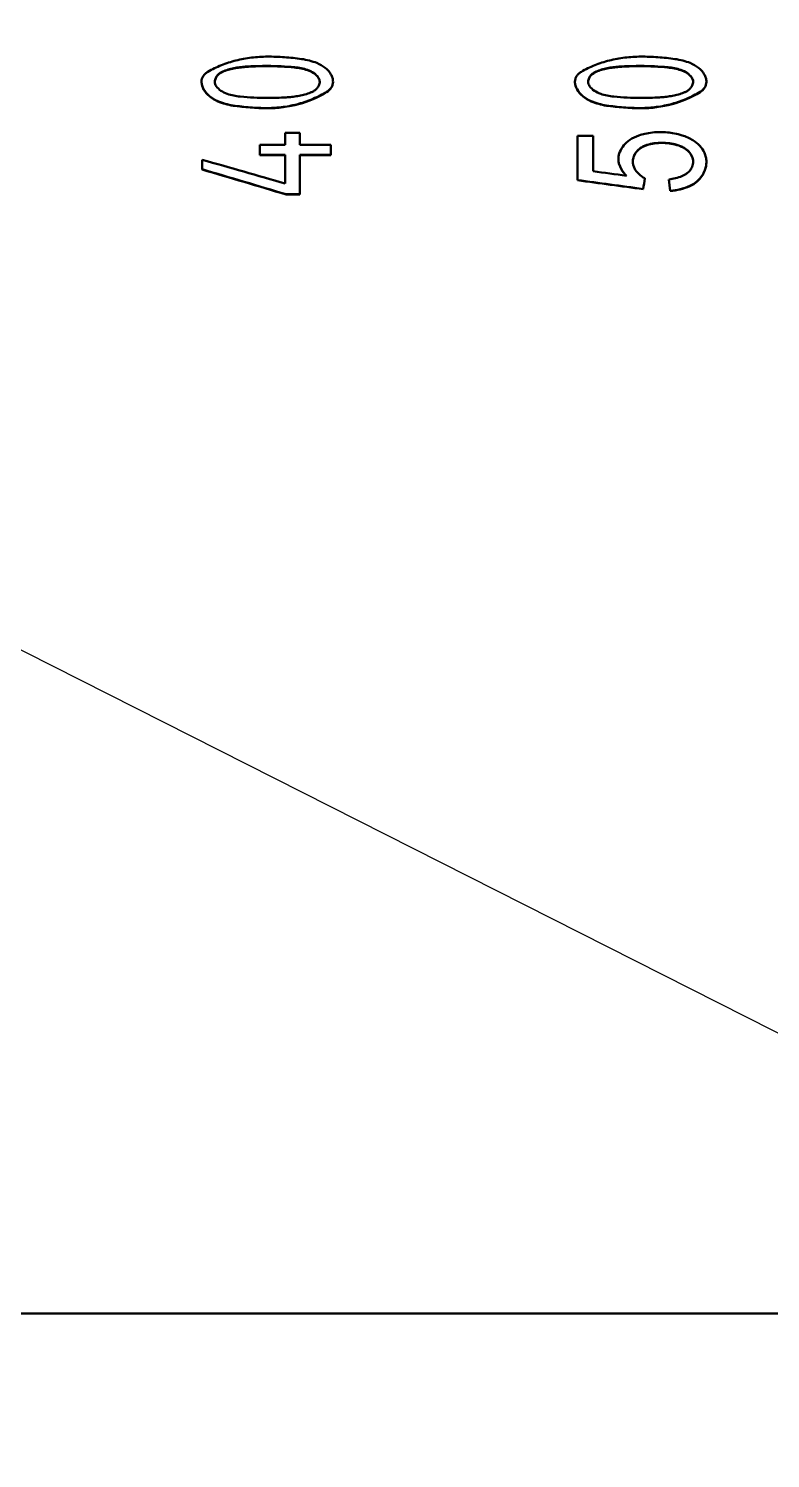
# Model space of a CAD drawing. Header units: millimetres. Extents: x -1259 to 2100, y -2965 to 1485.
# Drawn here: x 1064.34 to 1084.16, y 528.66 to 566.86 of the extents above; entities that cross this region are included whole.
import ezdxf

# ---------------------------------------------------------------- set-up
doc = ezdxf.new("R2010")
doc.units = ezdxf.units.MM
doc.header["$LTSCALE"] = 5
for name, color, linetype, lineweight in [('Symbol (ISO)', 7, 'Continuous', 25), ('Visible (ISO)', 7, 'Continuous', 50), ('Visible Narrow (ISO)', 7, 'Continuous', 35)]:
    doc.layers.add(name, color=color, linetype=linetype, lineweight=lineweight)
doc.styles.add('Note Text (ISO)', font='tahoma.ttf')
doc.dimstyles.new('Default - Method 1b (ISO)$7', dxfattribs={"dimscale": 5, "dimtxt": 3.5, "dimasz": 2.5, "dimexe": 3.175, "dimexo": 0, "dimgap": 0.762, "dimtad": 1, "dimtoh": 1, "dimrnd": 1e-08, "dimtxsty": 'Note Text (ISO)', "dimcen": 0.09, "dimdle": 10, "dimclrd": 256, "dimclre": 256, "dimclrt": 256, "dimazin": 2, "dimtfac": 1, "dimtmove": 0, "dimatfit": 3, "dimfxl": 1, "dimtolj": 1, "dimlwd": -1, "dimlwe": -1, "dimarcsym": 0})

msp = doc.modelspace()

# ---------------------------------------------------------------- linework, layer by layer
at = {"layer": 'Visible (ISO)'}
for p, q in [((1068.963, 565.436), (1068.963, 565.443)), ((1072.476, 565.436), (1072.476, 565.443)), ((1078.941, 565.436), (1078.941, 565.443)), ((1082.454, 565.436), (1082.454, 565.443)), ((1071.194, 564.075), (1071.194, 563.761)), ((1071.194, 564.075), (1071.586, 564.075)), ((1071.586, 563.761), (1071.586, 564.075)), ((1079.006, 563.999), (1079.425, 563.999)), ((1079.006, 563.999), (1079.006, 562.816)), ((1079.425, 563.05), (1079.425, 563.999)), ((1070.519, 563.761), (1070.519, 563.489)), ((1070.519, 563.761), (1071.194, 563.761)), ((1070.519, 563.483), (1070.519, 563.489)), ((1071.201, 563.489), (1070.519, 563.489)), ((1071.201, 563.483), (1070.519, 563.483)), ((1071.201, 563.489), (1071.201, 562.724)), ((1071.586, 563.761), (1072.421, 563.761)), ((1072.421, 563.489), (1071.593, 563.489)), ((1071.593, 562.435), (1071.593, 563.489)), ((1072.421, 563.483), (1071.593, 563.483)), ((1072.421, 563.489), (1072.421, 563.761)), ((1072.421, 563.483), (1072.421, 563.489)), ((1068.977, 563.358), (1068.977, 563.103)), ((1068.977, 563.097), (1068.977, 563.103)), ((1080.101, 563.375), (1080.101, 563.381)), ((1082.454, 563.3), (1082.454, 563.306)), ((1079.006, 562.81), (1079.006, 562.816)), ((1080.811, 562.858), (1080.811, 562.864)), ((1081.455, 562.827), (1081.455, 562.833)), ((1071.593, 562.435), (1071.223, 562.435)), ((1071.223, 562.43), (1071.223, 562.435)), ((1071.593, 562.43), (1071.223, 562.43)), ((1071.593, 562.43), (1071.593, 562.435)), ((1080.764, 562.571), (1080.764, 562.577)), ((1081.488, 562.526), (1081.488, 562.532)), ((1036.836, 532.538), (1122.916, 532.538))]:
    msp.add_line(p, q, dxfattribs=at)
for centre, major_axis, ratio, start_param, end_param in [((1070.722, 561.373), (-6.485, 0), 0.692656, 4.712473, 4.789987), ((1070.722, 561.364), (-6.488, 0), 0.692656, 4.712473, 4.789947), ((1080.701, 561.373), (-6.485, 0), 0.692656, 4.712473, 4.789987), ((1080.701, 561.364), (-6.488, 0), 0.692656, 4.712473, 4.789947), ((1069.616, 565.442), (0.296, 0.039), 0.882807, 2.618979, 3.011161), ((1071.835, 565.427), (0.279, 0.074), 0.873276, 5.654916, 6.056601), ((1079.594, 565.442), (0.296, 0.039), 0.882807, 2.618979, 3.011161), ((1081.813, 565.427), (0.279, 0.074), 0.873276, 5.654916, 6.056601), ((1070.722, 569.573), (6.213, 0), 0.73456, 4.712433, 4.792671), ((1080.7, 569.573), (6.213, 0), 0.73456, 4.712433, 4.792671), ((1079.87, 136.437), (729.383, -145.555), 0.565994, 1.682662, 1.683875), ((1079.885, 148.281), (-728.228, 143.647), 0.550987, 4.819449, 4.821849), ((1079.885, 148.074), (-728.595, 143.645), 0.550995, 4.819396, 4.821794), ((1080.787, 551.685), (-2.219, -19.596), 0.075758, 4.113937, 4.131662), ((1080.787, 551.685), (-2.219, -19.586), 0.075797, 4.113941, 4.131667), ((1081.471, 551.797), (-1.479, 19.466), 0.050819, 5.292612, 5.311289), ((1081.471, 551.797), (-1.479, 19.456), 0.050845, 5.29261, 5.311287)]:
    msp.add_ellipse(centre, major_axis=major_axis, ratio=ratio, start_param=start_param, end_param=end_param, dxfattribs=at)
for points, knots in [([(1069.135, 565.71), (1069.247, 565.775), (1069.367, 565.834), (1069.618, 565.934), (1069.748, 565.977), (1070.018, 566.045), (1070.156, 566.071), (1070.437, 566.105), (1070.579, 566.114), (1070.722, 566.114)], [0, 0, 0, 0, 0.043807, 0.043807, 0.0870851, 0.0870851, 0.1299533, 0.1299533, 0.172765, 0.172765, 0.172765, 0.172765]), ([(1070.722, 566.114), (1070.875, 566.114), (1071.028, 566.108), (1071.333, 566.087), (1071.485, 566.071), (1071.635, 566.05)], [0, 0, 0, 0, 0.04591624, 0.04591624, 0.09190288, 0.09190288, 0.09190288, 0.09190288]), ([(1079.113, 565.71), (1079.225, 565.775), (1079.345, 565.834), (1079.596, 565.934), (1079.726, 565.977), (1079.996, 566.045), (1080.134, 566.071), (1080.415, 566.105), (1080.557, 566.114), (1080.7, 566.114)], [0, 0, 0, 0, 0.043807, 0.043807, 0.0870851, 0.0870851, 0.1299533, 0.1299533, 0.172765, 0.172765, 0.172765, 0.172765]), ([(1080.7, 566.114), (1080.853, 566.114), (1081.006, 566.108), (1081.311, 566.087), (1081.463, 566.071), (1081.613, 566.05)], [0, 0, 0, 0, 0.04591624, 0.04591624, 0.09190288, 0.09190288, 0.09190288, 0.09190288]), ([(1069.598, 565.743), (1069.574, 565.735), (1069.55, 565.725), (1069.505, 565.704), (1069.484, 565.692), (1069.464, 565.679)], [0, 0, 0, 0, 0.00814539, 0.00814539, 0.01637582, 0.01637582, 0.01637582, 0.01637582]), ([(1069.598, 565.736), (1069.574, 565.728), (1069.55, 565.718), (1069.505, 565.697), (1069.484, 565.685), (1069.464, 565.672)], [0, 0, 0, 0, 0.00814431, 0.00814431, 0.0163731, 0.0163731, 0.0163731, 0.0163731]), ([(1069.907, 565.819), (1069.854, 565.81), (1069.801, 565.8), (1069.698, 565.775), (1069.647, 565.76), (1069.598, 565.743)], [0, 0, 0, 0, 0.01633595, 0.01633595, 0.03276173, 0.03276173, 0.03276173, 0.03276173]), ([(1069.907, 565.812), (1069.854, 565.803), (1069.801, 565.793), (1069.698, 565.768), (1069.647, 565.753), (1069.598, 565.736)], [0, 0, 0, 0, 0.01633527, 0.01633527, 0.03275973, 0.03275973, 0.03275973, 0.03275973]), ([(1070.22, 565.851), (1070.167, 565.849), (1070.115, 565.844), (1070.01, 565.833), (1069.958, 565.827), (1069.907, 565.819)], [0, 0, 0, 0, 0.01585173, 0.01585173, 0.03170337, 0.03170337, 0.03170337, 0.03170337]), ([(1070.22, 565.844), (1070.167, 565.841), (1070.115, 565.837), (1070.01, 565.826), (1069.958, 565.82), (1069.907, 565.812)], [0, 0, 0, 0, 0.01585153, 0.01585153, 0.03170296, 0.03170296, 0.03170296, 0.03170296]), ([(1071.449, 565.83), (1071.329, 565.842), (1071.208, 565.85), (1070.965, 565.862), (1070.844, 565.865), (1070.722, 565.865)], [0, 0, 0, 0, 0.0364797, 0.0364797, 0.07295946, 0.07295946, 0.07295946, 0.07295946]), ([(1071.449, 565.823), (1071.329, 565.834), (1071.208, 565.843), (1070.965, 565.855), (1070.844, 565.858), (1070.722, 565.858)], [0, 0, 0, 0, 0.03647941, 0.03647941, 0.0729589, 0.0729589, 0.0729589, 0.0729589]), ([(1071.793, 565.76), (1071.739, 565.777), (1071.682, 565.792), (1071.567, 565.816), (1071.509, 565.824), (1071.449, 565.83)], [0, 0, 0, 0, 0.0180603, 0.0180603, 0.03601367, 0.03601367, 0.03601367, 0.03601367]), ([(1071.793, 565.753), (1071.739, 565.77), (1071.682, 565.785), (1071.567, 565.808), (1071.509, 565.817), (1071.449, 565.823)], [0, 0, 0, 0, 0.01805894, 0.01805894, 0.03601173, 0.03601173, 0.03601173, 0.03601173]), ([(1071.635, 566.05), (1071.706, 566.04), (1071.776, 566.026), (1071.913, 565.99), (1071.98, 565.969), (1072.043, 565.944)], [0, 0, 0, 0, 0.02187074, 0.02187074, 0.0439155, 0.0439155, 0.0439155, 0.0439155]), ([(1072.083, 565.559), (1072.052, 565.603), (1072.01, 565.644), (1071.912, 565.712), (1071.855, 565.74), (1071.793, 565.76)], [0, 0, 0, 0, 0.02103243, 0.02103243, 0.04155381, 0.04155381, 0.04155381, 0.04155381]), ([(1072.043, 565.944), (1072.127, 565.91), (1072.202, 565.867), (1072.33, 565.765), (1072.382, 565.705), (1072.42, 565.64)], [0, 0, 0, 0, 0.02895113, 0.02895113, 0.05859624, 0.05859624, 0.05859624, 0.05859624]), ([(1079.576, 565.743), (1079.552, 565.735), (1079.528, 565.725), (1079.483, 565.704), (1079.462, 565.692), (1079.442, 565.679)], [0, 0, 0, 0, 0.00814539, 0.00814539, 0.01637582, 0.01637582, 0.01637582, 0.01637582]), ([(1079.576, 565.736), (1079.552, 565.728), (1079.528, 565.718), (1079.483, 565.697), (1079.462, 565.685), (1079.442, 565.672)], [0, 0, 0, 0, 0.00814431, 0.00814431, 0.0163731, 0.0163731, 0.0163731, 0.0163731]), ([(1079.885, 565.819), (1079.832, 565.81), (1079.779, 565.8), (1079.676, 565.775), (1079.626, 565.76), (1079.576, 565.743)], [0, 0, 0, 0, 0.01633595, 0.01633595, 0.03276173, 0.03276173, 0.03276173, 0.03276173]), ([(1079.885, 565.812), (1079.832, 565.803), (1079.779, 565.793), (1079.676, 565.768), (1079.626, 565.753), (1079.576, 565.736)], [0, 0, 0, 0, 0.01633527, 0.01633527, 0.03275973, 0.03275973, 0.03275973, 0.03275973]), ([(1080.198, 565.851), (1080.145, 565.849), (1080.093, 565.844), (1079.988, 565.833), (1079.936, 565.827), (1079.885, 565.819)], [0, 0, 0, 0, 0.01585173, 0.01585173, 0.03170337, 0.03170337, 0.03170337, 0.03170337]), ([(1080.198, 565.844), (1080.145, 565.841), (1080.093, 565.837), (1079.988, 565.826), (1079.936, 565.82), (1079.885, 565.812)], [0, 0, 0, 0, 0.01585153, 0.01585153, 0.03170296, 0.03170296, 0.03170296, 0.03170296]), ([(1081.427, 565.83), (1081.307, 565.842), (1081.186, 565.85), (1080.943, 565.862), (1080.822, 565.865), (1080.7, 565.865)], [0, 0, 0, 0, 0.0364797, 0.0364797, 0.07295946, 0.07295946, 0.07295946, 0.07295946]), ([(1081.427, 565.823), (1081.307, 565.834), (1081.186, 565.843), (1080.943, 565.855), (1080.822, 565.858), (1080.7, 565.858)], [0, 0, 0, 0, 0.03647941, 0.03647941, 0.0729589, 0.0729589, 0.0729589, 0.0729589]), ([(1081.772, 565.76), (1081.717, 565.777), (1081.66, 565.792), (1081.545, 565.816), (1081.487, 565.824), (1081.427, 565.83)], [0, 0, 0, 0, 0.0180603, 0.0180603, 0.03601367, 0.03601367, 0.03601367, 0.03601367]), ([(1081.772, 565.753), (1081.717, 565.77), (1081.66, 565.785), (1081.545, 565.808), (1081.487, 565.817), (1081.427, 565.823)], [0, 0, 0, 0, 0.01805894, 0.01805894, 0.03601173, 0.03601173, 0.03601173, 0.03601173]), ([(1081.613, 566.05), (1081.684, 566.04), (1081.754, 566.026), (1081.891, 565.99), (1081.958, 565.969), (1082.021, 565.944)], [0, 0, 0, 0, 0.02187074, 0.02187074, 0.0439155, 0.0439155, 0.0439155, 0.0439155]), ([(1082.061, 565.559), (1082.03, 565.603), (1081.988, 565.644), (1081.89, 565.712), (1081.834, 565.74), (1081.772, 565.76)], [0, 0, 0, 0, 0.02103243, 0.02103243, 0.04155381, 0.04155381, 0.04155381, 0.04155381]), ([(1082.021, 565.944), (1082.105, 565.91), (1082.18, 565.867), (1082.308, 565.765), (1082.36, 565.705), (1082.398, 565.64)], [0, 0, 0, 0, 0.02895113, 0.02895113, 0.05859624, 0.05859624, 0.05859624, 0.05859624]), ([(1068.963, 565.443), (1068.963, 565.469), (1068.967, 565.495), (1068.982, 565.545), (1068.994, 565.569), (1069.023, 565.615), (1069.041, 565.637), (1069.084, 565.676), (1069.108, 565.694), (1069.135, 565.71)], [0, 0, 0, 0, 0.01087225, 0.01087225, 0.02166283, 0.02166283, 0.03231179, 0.03231179, 0.04278236, 0.04278236, 0.04278236, 0.04278236]), ([(1069.019, 565.245), (1069, 565.276), (1068.987, 565.309), (1068.968, 565.375), (1068.963, 565.409), (1068.963, 565.443)], [0, 0, 0, 0, 0.014091, 0.014091, 0.02827231, 0.02827231, 0.02827231, 0.02827231]), ([(1069.342, 565.546), (1069.334, 565.529), (1069.328, 565.512), (1069.32, 565.477), (1069.318, 565.459), (1069.318, 565.441)], [0, 0, 0, 0, 0.00749917, 0.00749917, 0.01503178, 0.01503178, 0.01503178, 0.01503178]), ([(1069.318, 565.441), (1069.318, 565.421), (1069.321, 565.401), (1069.334, 565.362), (1069.344, 565.344), (1069.356, 565.326)], [0, 0, 0, 0, 0.00835341, 0.00835341, 0.01663391, 0.01663391, 0.01663391, 0.01663391]), ([(1069.464, 565.679), (1069.436, 565.661), (1069.412, 565.641), (1069.371, 565.596), (1069.354, 565.572), (1069.342, 565.546)], [0, 0, 0, 0, 0.01121573, 0.01121573, 0.02263574, 0.02263574, 0.02263574, 0.02263574]), ([(1071.975, 565.205), (1072.003, 565.224), (1072.028, 565.245), (1072.069, 565.291), (1072.086, 565.317), (1072.098, 565.343)], [0, 0, 0, 0, 0.01135824, 0.01135824, 0.0229261, 0.0229261, 0.0229261, 0.0229261]), ([(1072.121, 565.444), (1072.121, 565.464), (1072.118, 565.484), (1072.105, 565.522), (1072.096, 565.541), (1072.083, 565.559)], [0, 0, 0, 0, 0.00840975, 0.00840975, 0.01674845, 0.01674845, 0.01674845, 0.01674845]), ([(1072.121, 565.44), (1072.121, 565.459), (1072.118, 565.478), (1072.105, 565.515), (1072.096, 565.534), (1072.083, 565.552)], [0.00046544, 0.00046544, 0.00046544, 0.00046544, 0.00840544, 0.00840544, 0.01674027, 0.01674027, 0.01674027, 0.01674027]), ([(1072.476, 565.443), (1072.476, 565.417), (1072.472, 565.391), (1072.457, 565.341), (1072.446, 565.316), (1072.416, 565.269), (1072.398, 565.247), (1072.356, 565.206), (1072.332, 565.188), (1072.305, 565.171)], [0, 0, 0, 0, 0.01084531, 0.01084531, 0.02160922, 0.02160922, 0.03223192, 0.03223192, 0.04267677, 0.04267677, 0.04267677, 0.04267677]), ([(1072.476, 565.436), (1072.476, 565.384), (1072.46, 565.332), (1072.431, 565.285), (1072.401, 565.238), (1072.358, 565.197), (1072.305, 565.165)], [-1.5707963, -1.5707963, -1.5707963, -1.5707963, -1.1135855, -1.1135855, -1.1135855, -0.6563747, -0.6563747, -0.6563747, -0.6563747]), ([(1072.42, 565.64), (1072.439, 565.61), (1072.452, 565.577), (1072.471, 565.511), (1072.476, 565.477), (1072.476, 565.443)], [0, 0, 0, 0, 0.0142434, 0.0142434, 0.02857688, 0.02857688, 0.02857688, 0.02857688]), ([(1078.941, 565.443), (1078.941, 565.469), (1078.945, 565.495), (1078.96, 565.545), (1078.972, 565.569), (1079.001, 565.615), (1079.019, 565.637), (1079.062, 565.676), (1079.086, 565.694), (1079.113, 565.71)], [0, 0, 0, 0, 0.01087225, 0.01087225, 0.02166283, 0.02166283, 0.03231179, 0.03231179, 0.04278236, 0.04278236, 0.04278236, 0.04278236]), ([(1078.997, 565.245), (1078.978, 565.276), (1078.965, 565.309), (1078.946, 565.375), (1078.941, 565.409), (1078.941, 565.443)], [0, 0, 0, 0, 0.014091, 0.014091, 0.02827231, 0.02827231, 0.02827231, 0.02827231]), ([(1079.32, 565.546), (1079.312, 565.529), (1079.306, 565.512), (1079.298, 565.477), (1079.296, 565.459), (1079.296, 565.441)], [0, 0, 0, 0, 0.00749917, 0.00749917, 0.01503178, 0.01503178, 0.01503178, 0.01503178]), ([(1079.296, 565.441), (1079.296, 565.421), (1079.299, 565.401), (1079.312, 565.362), (1079.322, 565.344), (1079.334, 565.326)], [0, 0, 0, 0, 0.00835341, 0.00835341, 0.01663391, 0.01663391, 0.01663391, 0.01663391]), ([(1079.442, 565.679), (1079.414, 565.661), (1079.39, 565.641), (1079.349, 565.596), (1079.332, 565.572), (1079.32, 565.546)], [0, 0, 0, 0, 0.01121573, 0.01121573, 0.02263574, 0.02263574, 0.02263574, 0.02263574]), ([(1081.954, 565.205), (1081.982, 565.224), (1082.006, 565.245), (1082.047, 565.291), (1082.064, 565.317), (1082.077, 565.343)], [0, 0, 0, 0, 0.01135824, 0.01135824, 0.0229261, 0.0229261, 0.0229261, 0.0229261]), ([(1082.099, 565.444), (1082.099, 565.464), (1082.096, 565.484), (1082.083, 565.522), (1082.074, 565.541), (1082.061, 565.559)], [0, 0, 0, 0, 0.00840975, 0.00840975, 0.01674845, 0.01674845, 0.01674845, 0.01674845]), ([(1082.099, 565.44), (1082.099, 565.459), (1082.096, 565.478), (1082.083, 565.515), (1082.074, 565.534), (1082.061, 565.552)], [0.00046544, 0.00046544, 0.00046544, 0.00046544, 0.00840544, 0.00840544, 0.01674027, 0.01674027, 0.01674027, 0.01674027]), ([(1082.454, 565.443), (1082.454, 565.417), (1082.45, 565.391), (1082.435, 565.341), (1082.424, 565.316), (1082.394, 565.269), (1082.376, 565.247), (1082.334, 565.206), (1082.31, 565.188), (1082.283, 565.171)], [0, 0, 0, 0, 0.01084531, 0.01084531, 0.02160922, 0.02160922, 0.03223192, 0.03223192, 0.04267677, 0.04267677, 0.04267677, 0.04267677]), ([(1082.454, 565.436), (1082.454, 565.384), (1082.438, 565.332), (1082.409, 565.285), (1082.379, 565.238), (1082.336, 565.197), (1082.283, 565.165)], [1.5707963, 1.5707963, 1.5707963, 1.5707963, 2.0280071, 2.0280071, 2.0280071, 2.4852179, 2.4852179, 2.4852179, 2.4852179]), ([(1082.398, 565.64), (1082.417, 565.61), (1082.43, 565.577), (1082.449, 565.511), (1082.454, 565.477), (1082.454, 565.443)], [0, 0, 0, 0, 0.0142434, 0.0142434, 0.02857688, 0.02857688, 0.02857688, 0.02857688]), ([(1069.398, 564.925), (1069.314, 564.961), (1069.239, 565.007), (1069.11, 565.116), (1069.057, 565.178), (1069.019, 565.245)], [0, 0, 0, 0, 0.02907119, 0.02907119, 0.05883924, 0.05883924, 0.05883924, 0.05883924]), ([(1069.398, 564.919), (1069.315, 564.954), (1069.24, 565), (1069.175, 565.054), (1069.111, 565.108), (1069.057, 565.171), (1069.019, 565.238)], [0.4854726, 0.4854726, 0.4854726, 0.4854726, 0.8143635, 0.8143635, 0.8143635, 1.1432544, 1.1432544, 1.1432544, 1.1432544]), ([(1069.651, 565.119), (1069.707, 565.101), (1069.764, 565.085), (1069.88, 565.061), (1069.94, 565.052), (1069.999, 565.046)], [0, 0, 0, 0, 0.0182188, 0.0182188, 0.03633571, 0.03633571, 0.03633571, 0.03633571]), ([(1069.999, 565.046), (1070.119, 565.034), (1070.239, 565.025), (1070.48, 565.013), (1070.601, 565.01), (1070.722, 565.01)], [0, 0, 0, 0, 0.0362469, 0.0362469, 0.07249386, 0.07249386, 0.07249386, 0.07249386]), ([(1072.305, 565.171), (1072.193, 565.104), (1072.074, 565.042), (1071.823, 564.935), (1071.693, 564.889), (1071.424, 564.816), (1071.287, 564.787), (1071.006, 564.75), (1070.864, 564.74), (1070.722, 564.74)], [0, 0, 0, 0, 0.0436851, 0.0436851, 0.0868429, 0.0868429, 0.129592, 0.129592, 0.1722832, 0.1722832, 0.1722832, 0.1722832]), ([(1071.22, 565.024), (1071.272, 565.027), (1071.325, 565.032), (1071.428, 565.043), (1071.48, 565.051), (1071.531, 565.059)], [0, 0, 0, 0, 0.01574971, 0.01574971, 0.03149932, 0.03149932, 0.03149932, 0.03149932]), ([(1071.531, 565.059), (1071.584, 565.068), (1071.637, 565.079), (1071.74, 565.105), (1071.791, 565.121), (1071.84, 565.138)], [0, 0, 0, 0, 0.01636565, 0.01636565, 0.03281947, 0.03281947, 0.03281947, 0.03281947]), ([(1071.84, 565.138), (1071.865, 565.147), (1071.888, 565.157), (1071.934, 565.179), (1071.955, 565.192), (1071.975, 565.205)], [0, 0, 0, 0, 0.00816866, 0.00816866, 0.016422, 0.016422, 0.016422, 0.016422]), ([(1079.376, 564.925), (1079.292, 564.961), (1079.217, 565.007), (1079.088, 565.116), (1079.035, 565.178), (1078.997, 565.245)], [0, 0, 0, 0, 0.02907119, 0.02907119, 0.05883924, 0.05883924, 0.05883924, 0.05883924]), ([(1079.376, 564.919), (1079.293, 564.954), (1079.218, 565), (1079.153, 565.054), (1079.089, 565.108), (1079.036, 565.171), (1078.997, 565.238)], [-2.6561201, -2.6561201, -2.6561201, -2.6561201, -2.3272292, -2.3272292, -2.3272292, -1.9983383, -1.9983383, -1.9983383, -1.9983383]), ([(1079.629, 565.119), (1079.685, 565.101), (1079.742, 565.085), (1079.858, 565.061), (1079.918, 565.052), (1079.977, 565.046)], [0, 0, 0, 0, 0.0182188, 0.0182188, 0.03633571, 0.03633571, 0.03633571, 0.03633571]), ([(1079.977, 565.046), (1080.097, 565.034), (1080.217, 565.025), (1080.458, 565.013), (1080.579, 565.01), (1080.7, 565.01)], [0, 0, 0, 0, 0.0362469, 0.0362469, 0.07249386, 0.07249386, 0.07249386, 0.07249386]), ([(1082.283, 565.171), (1082.171, 565.104), (1082.052, 565.042), (1081.801, 564.935), (1081.671, 564.889), (1081.403, 564.816), (1081.265, 564.787), (1080.984, 564.75), (1080.842, 564.74), (1080.7, 564.74)], [0, 0, 0, 0, 0.0436851, 0.0436851, 0.0868429, 0.0868429, 0.129592, 0.129592, 0.1722832, 0.1722832, 0.1722832, 0.1722832]), ([(1081.198, 565.024), (1081.25, 565.027), (1081.303, 565.032), (1081.406, 565.043), (1081.458, 565.051), (1081.509, 565.059)], [0, 0, 0, 0, 0.01574971, 0.01574971, 0.03149932, 0.03149932, 0.03149932, 0.03149932]), ([(1081.509, 565.059), (1081.562, 565.068), (1081.615, 565.079), (1081.718, 565.105), (1081.769, 565.121), (1081.818, 565.138)], [0, 0, 0, 0, 0.01636565, 0.01636565, 0.03281947, 0.03281947, 0.03281947, 0.03281947]), ([(1081.818, 565.138), (1081.843, 565.147), (1081.866, 565.157), (1081.912, 565.179), (1081.933, 565.192), (1081.954, 565.205)], [0, 0, 0, 0, 0.00816866, 0.00816866, 0.016422, 0.016422, 0.016422, 0.016422]), ([(1069.809, 564.81), (1069.737, 564.821), (1069.667, 564.836), (1069.529, 564.875), (1069.462, 564.898), (1069.398, 564.925)], [0, 0, 0, 0, 0.02195878, 0.02195878, 0.04409052, 0.04409052, 0.04409052, 0.04409052]), ([(1069.809, 564.803), (1069.737, 564.814), (1069.667, 564.829), (1069.529, 564.868), (1069.462, 564.892), (1069.398, 564.919)], [0, 0, 0, 0, 0.02195783, 0.02195783, 0.04408733, 0.04408733, 0.04408733, 0.04408733]), ([(1070.722, 564.74), (1070.569, 564.74), (1070.416, 564.746), (1070.111, 564.769), (1069.959, 564.787), (1069.809, 564.81)], [0, 0, 0, 0, 0.04594796, 0.04594796, 0.09196619, 0.09196619, 0.09196619, 0.09196619]), ([(1079.787, 564.81), (1079.715, 564.821), (1079.645, 564.836), (1079.507, 564.875), (1079.44, 564.898), (1079.376, 564.925)], [0, 0, 0, 0, 0.02195878, 0.02195878, 0.04409052, 0.04409052, 0.04409052, 0.04409052]), ([(1079.787, 564.803), (1079.715, 564.814), (1079.645, 564.829), (1079.507, 564.868), (1079.44, 564.892), (1079.376, 564.919)], [0, 0, 0, 0, 0.02195783, 0.02195783, 0.04408733, 0.04408733, 0.04408733, 0.04408733]), ([(1080.7, 564.74), (1080.547, 564.74), (1080.394, 564.746), (1080.089, 564.769), (1079.937, 564.787), (1079.787, 564.81)], [0, 0, 0, 0, 0.04594796, 0.04594796, 0.09196619, 0.09196619, 0.09196619, 0.09196619]), ([(1081.221, 564.098), (1081.082, 564.098), (1080.943, 564.082), (1080.756, 564.039), (1080.703, 564.025), (1080.652, 564.008)], [-0.05855702, -0.05855702, -0.05855702, -0.05855702, -0.01678753, -0.01678753, 0, 0, 0, 0]), ([(1081.264, 563.814), (1081.196, 563.814), (1081.128, 563.809), (1080.994, 563.789), (1080.929, 563.774), (1080.865, 563.754)], [0, 0, 0, 0, 0.02035821, 0.02035821, 0.04081897, 0.04081897, 0.04081897, 0.04081897]), ([(1081.221, 564.098), (1081.348, 564.098), (1081.475, 564.086), (1081.669, 564.049), (1081.737, 564.032), (1081.804, 564.011)], [0, 0, 0, 0, 0.03815655, 0.03815655, 0.05968687, 0.05968687, 0.05968687, 0.05968687]), ([(1081.662, 563.758), (1081.598, 563.777), (1081.532, 563.791), (1081.399, 563.809), (1081.331, 563.814), (1081.264, 563.814)], [0, 0, 0, 0, 0.02037124, 0.02037124, 0.04065262, 0.04065262, 0.04065262, 0.04065262]), ([(1080.101, 563.381), (1080.101, 563.414), (1080.105, 563.446), (1080.118, 563.51), (1080.128, 563.541), (1080.142, 563.571)], [0, 0, 0, 0, 0.01212028, 0.01212028, 0.02418343, 0.02418343, 0.02418343, 0.02418343]), ([(1080.522, 563.469), (1080.511, 563.443), (1080.503, 563.417), (1080.491, 563.363), (1080.488, 563.335), (1080.488, 563.307)], [0, 0, 0, 0, 0.01023707, 0.01023707, 0.02052272, 0.02052272, 0.02052272, 0.02052272]), ([(1080.522, 563.463), (1080.511, 563.437), (1080.503, 563.411), (1080.491, 563.358), (1080.488, 563.331), (1080.488, 563.304)], [0, 0, 0, 0, 0.01023202, 0.01023202, 0.02014034, 0.02014034, 0.02014034, 0.02014034]), ([(1080.696, 563.674), (1080.657, 563.647), (1080.622, 563.616), (1080.564, 563.547), (1080.54, 563.509), (1080.522, 563.469)], [0, 0, 0, 0, 0.01549406, 0.01549406, 0.0312874, 0.0312874, 0.0312874, 0.0312874]), ([(1080.865, 563.754), (1080.834, 563.745), (1080.805, 563.733), (1080.748, 563.706), (1080.721, 563.691), (1080.696, 563.674)], [0, 0, 0, 0, 0.00985371, 0.00985371, 0.0198183, 0.0198183, 0.0198183, 0.0198183]), ([(1080.865, 563.748), (1080.834, 563.739), (1080.805, 563.727), (1080.748, 563.7), (1080.721, 563.685), (1080.696, 563.667)], [0, 0, 0, 0, 0.00985269, 0.00985269, 0.01981551, 0.01981551, 0.01981551, 0.01981551]), ([(1081.264, 563.808), (1081.196, 563.808), (1081.128, 563.803), (1080.994, 563.783), (1080.929, 563.768), (1080.865, 563.748)], [0, 0, 0, 0, 0.02035804, 0.02035804, 0.04081789, 0.04081789, 0.04081789, 0.04081789]), ([(1081.662, 563.752), (1081.598, 563.771), (1081.532, 563.784), (1081.399, 563.803), (1081.331, 563.808), (1081.264, 563.808)], [0, 0, 0, 0, 0.02037028, 0.02037028, 0.04065137, 0.04065137, 0.04065137, 0.04065137]), ([(1081.858, 563.675), (1081.827, 563.693), (1081.796, 563.709), (1081.73, 563.736), (1081.696, 563.748), (1081.662, 563.758)], [0, 0, 0, 0, 0.0111973, 0.0111973, 0.02229695, 0.02229695, 0.02229695, 0.02229695]), ([(1081.858, 563.669), (1081.827, 563.687), (1081.796, 563.702), (1081.73, 563.73), (1081.696, 563.742), (1081.662, 563.752)], [0, 0, 0, 0, 0.01119562, 0.01119562, 0.02229425, 0.02229425, 0.02229425, 0.02229425]), ([(1082.067, 563.454), (1082.046, 563.498), (1082.017, 563.54), (1081.946, 563.615), (1081.905, 563.648), (1081.858, 563.675)], [0, 0, 0, 0, 0.01785204, 0.01785204, 0.0353245, 0.0353245, 0.0353245, 0.0353245]), ([(1082.099, 563.309), (1082.099, 563.334), (1082.097, 563.359), (1082.086, 563.407), (1082.078, 563.431), (1082.067, 563.454)], [0, 0, 0, 0, 0.00918168, 0.00918168, 0.01831465, 0.01831465, 0.01831465, 0.01831465]), ([(1082.099, 563.306), (1082.099, 563.33), (1082.096, 563.354), (1082.086, 563.401), (1082.078, 563.425), (1082.067, 563.448)], [0.00036088, 0.00036088, 0.00036088, 0.00036088, 0.00917689, 0.00917689, 0.0183054, 0.0183054, 0.0183054, 0.0183054]), ([(1082.402, 563.546), (1082.419, 563.508), (1082.432, 563.468), (1082.449, 563.388), (1082.454, 563.347), (1082.454, 563.306)], [0, 0, 0, 0, 0.01519799, 0.01519799, 0.03047147, 0.03047147, 0.03047147, 0.03047147]), ([(1068.977, 563.358), (1069.348, 563.254), (1069.719, 563.149), (1070.46, 562.938), (1070.831, 562.831), (1071.201, 562.724)], [0, 0, 0, 0, 0.1178193, 0.1178193, 0.2356385, 0.2356385, 0.2356385, 0.2356385]), ([(1080.131, 563.219), (1080.121, 563.245), (1080.114, 563.272), (1080.104, 563.326), (1080.101, 563.354), (1080.101, 563.381)], [0, 0, 0, 0, 0.01016756, 0.01016756, 0.02037154, 0.02037154, 0.02037154, 0.02037154]), ([(1080.131, 563.213), (1080.121, 563.239), (1080.114, 563.266), (1080.104, 563.321), (1080.101, 563.348), (1080.101, 563.375)], [0, 0, 0, 0, 0.01016244, 0.01016244, 0.02036107, 0.02036107, 0.02036107, 0.02036107]), ([(1080.315, 562.931), (1080.274, 562.974), (1080.237, 563.019), (1080.176, 563.116), (1080.15, 563.167), (1080.131, 563.219)], [0, 0, 0, 0, 0.01987928, 0.01987928, 0.04001676, 0.04001676, 0.04001676, 0.04001676]), ([(1080.488, 563.307), (1080.488, 563.278), (1080.492, 563.248), (1080.506, 563.19), (1080.516, 563.161), (1080.53, 563.134)], [0, 0, 0, 0, 0.01099157, 0.01099157, 0.02191554, 0.02191554, 0.02191554, 0.02191554]), ([(1080.53, 563.134), (1080.558, 563.078), (1080.597, 563.025), (1080.693, 562.934), (1080.748, 562.894), (1080.811, 562.864)], [0, 0, 0, 0, 0.02230603, 0.02230603, 0.04408579, 0.04408579, 0.04408579, 0.04408579]), ([(1081.939, 562.999), (1081.97, 563.023), (1081.996, 563.05), (1082.041, 563.109), (1082.059, 563.141), (1082.073, 563.174)], [0, 0, 0, 0, 0.01260666, 0.01260666, 0.02543285, 0.02543285, 0.02543285, 0.02543285]), ([(1082.073, 563.174), (1082.081, 563.195), (1082.088, 563.218), (1082.097, 563.263), (1082.099, 563.286), (1082.099, 563.309)], [0, 0, 0, 0, 0.00849385, 0.00849385, 0.01702375, 0.01702375, 0.01702375, 0.01702375]), ([(1082.454, 563.306), (1082.454, 563.268), (1082.45, 563.231), (1082.437, 563.157), (1082.427, 563.12), (1082.413, 563.084)], [0, 0, 0, 0, 0.01389529, 0.01389529, 0.02774016, 0.02774016, 0.02774016, 0.02774016]), ([(1082.454, 563.3), (1082.454, 563.263), (1082.45, 563.225), (1082.437, 563.151), (1082.427, 563.114), (1082.413, 563.078)], [0, 0, 0, 0, 0.01388777, 0.01388777, 0.02772546, 0.02772546, 0.02772546, 0.02772546]), ([(1081.455, 562.833), (1081.514, 562.84), (1081.573, 562.851), (1081.688, 562.88), (1081.744, 562.898), (1081.799, 562.919)], [0, 0, 0, 0, 0.0179893, 0.0179893, 0.03608938, 0.03608938, 0.03608938, 0.03608938]), ([(1081.799, 562.919), (1081.825, 562.929), (1081.849, 562.941), (1081.896, 562.967), (1081.919, 562.983), (1081.939, 562.999)], [0, 0, 0, 0, 0.00854627, 0.00854627, 0.0171936, 0.0171936, 0.0171936, 0.0171936]), ([(1082.008, 562.658), (1081.927, 562.623), (1081.842, 562.594), (1081.668, 562.552), (1081.578, 562.538), (1081.488, 562.532)], [0, 0, 0, 0, 0.02738672, 0.02738672, 0.05455973, 0.05455973, 0.05455973, 0.05455973])]:
    msp.add_open_spline(points, degree=3, knots=knots, dxfattribs=at)
for points in [[(1072.083, 565.552), (1072.02, 565.641), (1071.916, 565.713), (1071.793, 565.753)], [(1082.061, 565.552), (1081.998, 565.641), (1081.894, 565.713), (1081.772, 565.753)], [(1069.019, 565.238), (1068.982, 565.3), (1068.963, 565.368), (1068.963, 565.436)], [(1069.464, 565.672), (1069.409, 565.637), (1069.367, 565.59), (1069.342, 565.539)], [(1078.997, 565.238), (1078.96, 565.3), (1078.941, 565.368), (1078.941, 565.436)], [(1079.442, 565.672), (1079.387, 565.637), (1079.345, 565.59), (1079.32, 565.539)], [(1069.356, 565.326), (1069.421, 565.234), (1069.527, 565.159), (1069.651, 565.119)], [(1072.305, 565.165), (1072.08, 565.028), (1071.573, 564.81), (1071.006, 564.734), (1070.722, 564.734)], [(1079.334, 565.326), (1079.399, 565.234), (1079.505, 565.159), (1079.629, 565.119)], [(1082.283, 565.165), (1082.058, 565.028), (1081.551, 564.81), (1080.984, 564.734), (1080.7, 564.734)], [(1070.722, 564.734), (1070.416, 564.734), (1070.11, 564.757), (1069.809, 564.803)], [(1080.7, 564.734), (1080.394, 564.734), (1080.088, 564.757), (1079.787, 564.803)], [(1080.142, 563.571), (1080.196, 563.695), (1080.288, 563.804), (1080.407, 563.887)], [(1080.407, 563.887), (1080.48, 563.938), (1080.563, 563.979), (1080.652, 564.008)], [(1081.804, 564.011), (1081.907, 563.98), (1082.005, 563.936), (1082.094, 563.883)], [(1082.094, 563.883), (1082.232, 563.8), (1082.34, 563.681), (1082.402, 563.546)], [(1080.696, 563.667), (1080.618, 563.615), (1080.558, 563.544), (1080.522, 563.463)], [(1082.067, 563.448), (1082.025, 563.538), (1081.951, 563.616), (1081.858, 563.669)], [(1071.223, 562.435), (1070.474, 562.661), (1069.725, 562.883), (1068.977, 563.103)], [(1071.223, 562.43), (1070.474, 562.655), (1069.725, 562.878), (1068.977, 563.097)], [(1080.309, 562.932), (1080.23, 563.015), (1080.169, 563.111), (1080.131, 563.213)], [(1082.413, 563.084), (1082.372, 562.974), (1082.302, 562.871), (1082.21, 562.788)], [(1082.413, 563.078), (1082.372, 562.968), (1082.302, 562.866), (1082.21, 562.782)], [(1082.21, 562.788), (1082.151, 562.735), (1082.083, 562.69), (1082.008, 562.658)], [(1082.21, 562.782), (1082.151, 562.729), (1082.083, 562.685), (1082.008, 562.652)], [(1082.008, 562.652), (1081.845, 562.582), (1081.668, 562.539), (1081.488, 562.526)]]:
    msp.add_open_spline(points, degree=3, dxfattribs=at)
at = {"layer": 'Visible Narrow (ISO)'}
for p, q in [((1069.598, 565.736), (1069.598, 565.743)), ((1069.907, 565.812), (1069.907, 565.819)), ((1070.22, 565.844), (1070.22, 565.851)), ((1070.722, 565.858), (1070.722, 565.865)), ((1071.449, 565.823), (1071.449, 565.83)), ((1071.793, 565.753), (1071.793, 565.76)), ((1079.576, 565.736), (1079.576, 565.743)), ((1079.885, 565.812), (1079.885, 565.819)), ((1080.198, 565.844), (1080.198, 565.851)), ((1080.7, 565.858), (1080.7, 565.865)), ((1081.427, 565.823), (1081.427, 565.83)), ((1081.772, 565.753), (1081.772, 565.76)), ((1069.342, 565.539), (1069.342, 565.546)), ((1069.464, 565.672), (1069.464, 565.679)), ((1072.083, 565.552), (1072.083, 565.559)), ((1079.32, 565.539), (1079.32, 565.546)), ((1079.442, 565.672), (1079.442, 565.679)), ((1082.061, 565.552), (1082.061, 565.559)), ((1069.019, 565.238), (1069.019, 565.245)), ((1072.305, 565.165), (1072.305, 565.171)), ((1078.997, 565.238), (1078.997, 565.245)), ((1082.283, 565.165), (1082.283, 565.171)), ((1069.398, 564.919), (1069.398, 564.925)), ((1069.809, 564.803), (1069.809, 564.81)), ((1070.722, 564.734), (1070.722, 564.74)), ((1079.376, 564.919), (1079.376, 564.925)), ((1079.787, 564.803), (1079.787, 564.81)), ((1080.7, 564.734), (1080.7, 564.74)), ((1081.264, 563.808), (1081.264, 563.814)), ((1080.522, 563.463), (1080.522, 563.469)), ((1080.696, 563.667), (1080.696, 563.674)), ((1080.865, 563.748), (1080.865, 563.754)), ((1081.662, 563.752), (1081.662, 563.758)), ((1081.858, 563.669), (1081.858, 563.675)), ((1082.067, 563.448), (1082.067, 563.454)), ((1080.131, 563.213), (1080.131, 563.219)), ((1082.413, 563.078), (1082.413, 563.084)), ((1082.21, 562.782), (1082.21, 562.788)), ((1082.008, 562.652), (1082.008, 562.658))]:
    msp.add_line(p, q, dxfattribs=at)

# ---------------------------------------------------------------- leaders
at = {"layer": 'Symbol (ISO)', "annotation_type": 0, "has_hookline": 1, "hookline_direction": 1, "text_width": 78.109}
msp.add_leader([(1106.836, 528.664), (958.702, 603.573), (946.202, 603.573)], dimstyle='Default - Method 1b (ISO)$7', override={"dimtad": 0}, dxfattribs=at)

doc.saveas('drawing.dxf')
